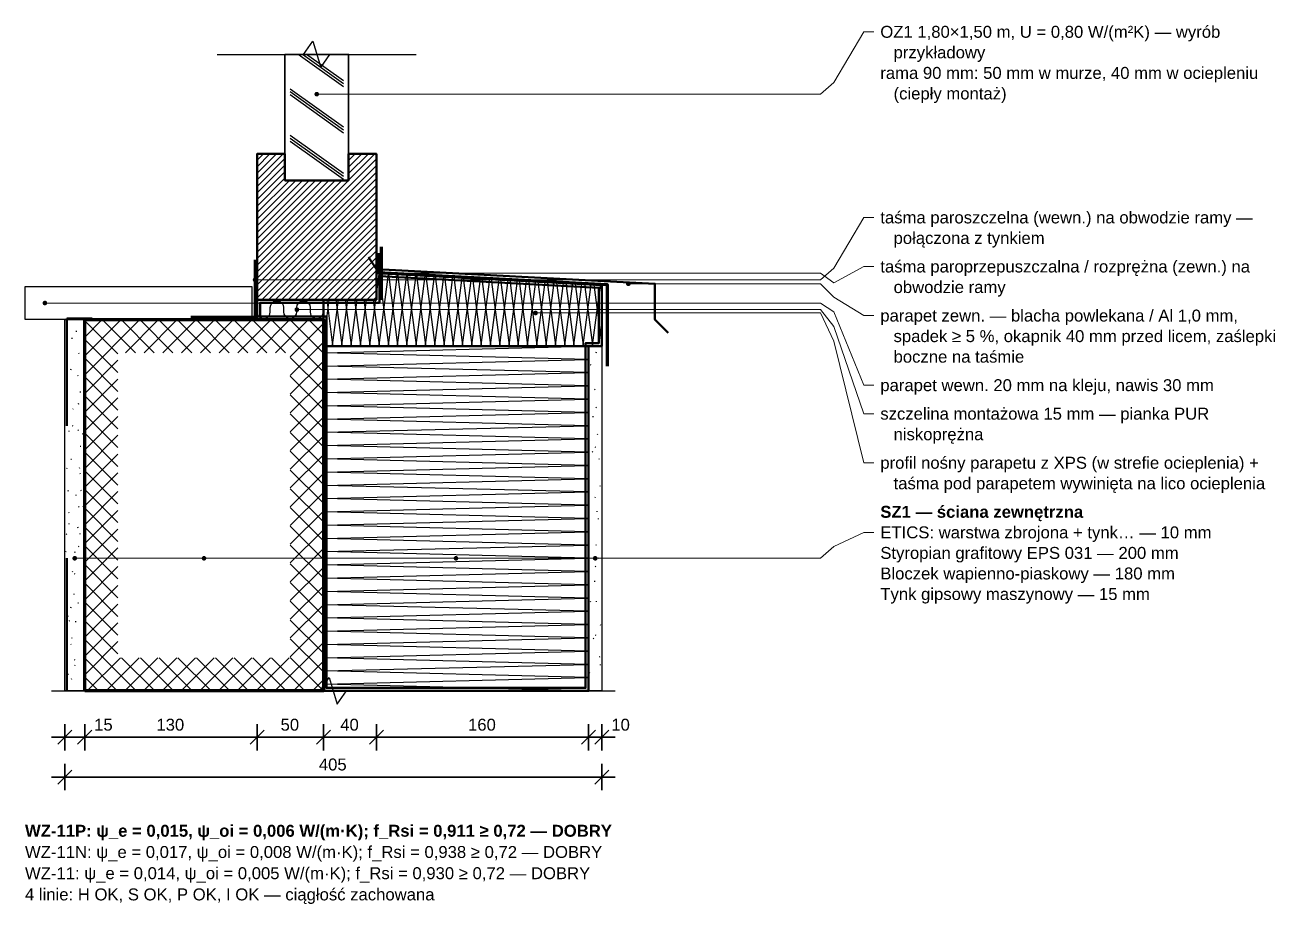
# Model space of a CAD drawing. Header units: metres. Extents: x 0 to 23.3, y -0.9 to 1.
# Drawn here: x -0.03 to 0.913, y -0.441 to 0.222 of the extents above; entities that cross this region are included whole.
import ezdxf

# ---------------------------------------------------------------- set-up
doc = ezdxf.new("R2010")
doc.units = ezdxf.units.M
doc.linetypes.add('KRESKOWA', pattern=[5.25, 4.2, -1.05])
doc.linetypes.add('KROPKOWA', pattern=[1.05, 0, -1.05])
for name, color, linetype, lineweight, true_color in [('A-DET-HYDRO', 5, 'Continuous', 50, 0x1565c0), ('A-DET-IZOL', 30, 'Continuous', 35, 0xef6c00), ('A-DET-SZCZEL', 1, 'KRESKOWA', 35, 0xd32f2f)]:
    doc.layers.add(name, color=color, linetype=linetype, lineweight=lineweight, true_color=true_color)
for name, color, linetype, lineweight in [('A-DET-OBROBKI', 7, 'Continuous', 35), ('A-DET-OPIS', 2, 'Continuous', 25), ('A-DET-PRZERWA', 8, 'Continuous', 25), ('A-DET-TASMA', 6, 'Continuous', 50), ('A-KRESKOWANIE', 8, 'Continuous', 18), ('A-OPISY', 2, 'Continuous', 25), ('A-SCIANY-IZOL', 4, 'Continuous', 35), ('A-SCIANY-KONSTR', 7, 'Continuous', 50), ('A-SCIANY-WYK', 8, 'Continuous', 18), ('A-WARSTWY', 8, 'Continuous', 25), ('A-WYMIARY', 1, 'Continuous', 25)]:
    doc.layers.add(name, color=color, linetype=linetype, lineweight=lineweight)
doc.styles.add('PL_ARIAL', font='arial.ttf')
doc.styles.add('PL_ARIAL_B', font='arialbd.ttf')

msp = doc.modelspace()

# ---------------------------------------------------------------- hatches: boundary and pattern name
at = {"layer": 'A-OPISY', "true_color": 0x000000}
for points in [[(0.19175, 0.17), (0.19169, 0.17045), (0.19152, 0.17087), (0.19124, 0.17124), (0.19087, 0.17152), (0.19045, 0.17169), (0.19, 0.17175), (0.18955, 0.17169), (0.18913, 0.17152), (0.18876, 0.17124), (0.18848, 0.17087), (0.18831, 0.17045), (0.18825, 0.17), (0.18831, 0.16955), (0.18848, 0.16913), (0.18876, 0.16876), (0.18913, 0.16848), (0.18955, 0.16831), (0.19, 0.16825), (0.19045, 0.16831), (0.19087, 0.16848), (0.19124, 0.16876), (0.19152, 0.16913), (0.19169, 0.16955)], [(0.14525, 0.03), (0.14519, 0.03045), (0.14502, 0.03087), (0.14474, 0.03124), (0.14438, 0.03152), (0.14395, 0.03169), (0.1435, 0.03175), (0.14305, 0.03169), (0.14263, 0.03152), (0.14226, 0.03124), (0.14198, 0.03087), (0.14181, 0.03045), (0.14175, 0.03), (0.14181, 0.02955), (0.14198, 0.02912), (0.14226, 0.02876), (0.14263, 0.02848), (0.14305, 0.02831), (0.1435, 0.02825), (0.14395, 0.02831), (0.14438, 0.02848), (0.14474, 0.02876), (0.14502, 0.02912), (0.14519, 0.02955)], [(0.24025, 0.035), (0.24019, 0.03545), (0.24002, 0.03588), (0.23974, 0.03624), (0.23938, 0.03652), (0.23895, 0.03669), (0.2385, 0.03675), (0.23805, 0.03669), (0.23763, 0.03652), (0.23726, 0.03624), (0.23698, 0.03588), (0.23681, 0.03545), (0.23675, 0.035), (0.23681, 0.03455), (0.23698, 0.03413), (0.23726, 0.03376), (0.23763, 0.03348), (0.23805, 0.03331), (0.2385, 0.03325), (0.23895, 0.03331), (0.23938, 0.03348), (0.23974, 0.03376), (0.24002, 0.03413), (0.24019, 0.03455)], [(0.42675, 0.027), (0.42669, 0.02745), (0.42652, 0.02788), (0.42624, 0.02824), (0.42588, 0.02852), (0.42545, 0.02869), (0.425, 0.02875), (0.42455, 0.02869), (0.42413, 0.02852), (0.42376, 0.02824), (0.42348, 0.02788), (0.42331, 0.02745), (0.42325, 0.027), (0.42331, 0.02655), (0.42348, 0.02612), (0.42376, 0.02576), (0.42413, 0.02548), (0.42455, 0.02531), (0.425, 0.02525), (0.42545, 0.02531), (0.42588, 0.02548), (0.42624, 0.02576), (0.42652, 0.02612), (0.42669, 0.02655)], [(-0.01325, 0.0125), (-0.01331, 0.01295), (-0.01348, 0.01337), (-0.01376, 0.01374), (-0.01413, 0.01402), (-0.01455, 0.01419), (-0.015, 0.01425), (-0.01545, 0.01419), (-0.01588, 0.01402), (-0.01624, 0.01374), (-0.01652, 0.01337), (-0.01669, 0.01295), (-0.01675, 0.0125), (-0.01669, 0.01205), (-0.01652, 0.01162), (-0.01624, 0.01126), (-0.01588, 0.01098), (-0.01545, 0.01081), (-0.015, 0.01075), (-0.01455, 0.01081), (-0.01413, 0.01098), (-0.01376, 0.01126), (-0.01348, 0.01162), (-0.01331, 0.01205)], [(0.17675, 0.0075), (0.17669, 0.00795), (0.17652, 0.00837), (0.17624, 0.00874), (0.17588, 0.00902), (0.17545, 0.00919), (0.175, 0.00925), (0.17455, 0.00919), (0.17413, 0.00902), (0.17376, 0.00874), (0.17348, 0.00837), (0.17331, 0.00795), (0.17325, 0.0075), (0.17331, 0.00705), (0.17348, 0.00662), (0.17376, 0.00626), (0.17413, 0.00598), (0.17455, 0.00581), (0.175, 0.00575), (0.17545, 0.00581), (0.17588, 0.00598), (0.17624, 0.00626), (0.17652, 0.00662), (0.17669, 0.00705)], [(0.35675, 0.005), (0.35669, 0.00545), (0.35652, 0.00588), (0.35624, 0.00624), (0.35588, 0.00652), (0.35545, 0.00669), (0.355, 0.00675), (0.35455, 0.00669), (0.35413, 0.00652), (0.35376, 0.00624), (0.35348, 0.00588), (0.35331, 0.00545), (0.35325, 0.005), (0.35331, 0.00455), (0.35348, 0.00412), (0.35376, 0.00376), (0.35413, 0.00348), (0.35455, 0.00331), (0.355, 0.00325), (0.35545, 0.00331), (0.35588, 0.00348), (0.35624, 0.00376), (0.35652, 0.00412), (0.35669, 0.00455)], [(0.00925, -0.18), (0.00919, -0.17955), (0.00902, -0.17913), (0.00874, -0.17876), (0.00837, -0.17848), (0.00795, -0.17831), (0.0075, -0.17825), (0.00705, -0.17831), (0.00662, -0.17848), (0.00626, -0.17876), (0.00598, -0.17913), (0.00581, -0.17955), (0.00575, -0.18), (0.00581, -0.18045), (0.00598, -0.18087), (0.00626, -0.18124), (0.00662, -0.18152), (0.00705, -0.18169), (0.0075, -0.18175), (0.00795, -0.18169), (0.00837, -0.18152), (0.00874, -0.18124), (0.00902, -0.18087), (0.00919, -0.18045)], [(0.10675, -0.18), (0.10669, -0.17955), (0.10652, -0.17913), (0.10624, -0.17876), (0.10588, -0.17848), (0.10545, -0.17831), (0.105, -0.17825), (0.10455, -0.17831), (0.10413, -0.17848), (0.10376, -0.17876), (0.10348, -0.17913), (0.10331, -0.17955), (0.10325, -0.18), (0.10331, -0.18045), (0.10348, -0.18087), (0.10376, -0.18124), (0.10413, -0.18152), (0.10455, -0.18169), (0.105, -0.18175), (0.10545, -0.18169), (0.10588, -0.18152), (0.10624, -0.18124), (0.10652, -0.18087), (0.10669, -0.18045)], [(0.29675, -0.18), (0.29669, -0.17955), (0.29652, -0.17913), (0.29624, -0.17876), (0.29588, -0.17848), (0.29545, -0.17831), (0.295, -0.17825), (0.29455, -0.17831), (0.29413, -0.17848), (0.29376, -0.17876), (0.29348, -0.17913), (0.29331, -0.17955), (0.29325, -0.18), (0.29331, -0.18045), (0.29348, -0.18087), (0.29376, -0.18124), (0.29413, -0.18152), (0.29455, -0.18169), (0.295, -0.18175), (0.29545, -0.18169), (0.29588, -0.18152), (0.29624, -0.18124), (0.29652, -0.18087), (0.29669, -0.18045)], [(0.40175, -0.18), (0.40169, -0.17955), (0.40152, -0.17913), (0.40124, -0.17876), (0.40088, -0.17848), (0.40045, -0.17831), (0.4, -0.17825), (0.39955, -0.17831), (0.39913, -0.17848), (0.39876, -0.17876), (0.39848, -0.17913), (0.39831, -0.17955), (0.39825, -0.18), (0.39831, -0.18045), (0.39848, -0.18087), (0.39876, -0.18124), (0.39913, -0.18152), (0.39955, -0.18169), (0.4, -0.18175), (0.40045, -0.18169), (0.40088, -0.18152), (0.40124, -0.18124), (0.40152, -0.18087), (0.40169, -0.18045)]]:
    msp.add_hatch(color=7, dxfattribs=at).paths.add_polyline_path(points)

# ---------------------------------------------------------------- linework, layer by layer
at = {"layer": 'A-DET-HYDRO', "linetype": 'Continuous', "lineweight": 70, "ltscale": 0.005, "true_color": 0x1565c0, "flags": 128}
msp.add_lwpolyline([(0.2365, 0.05), (0.2365, 0.0355), (0.409, 0.0265), (0.409, -0.035)], dxfattribs=at)
at = {"layer": 'A-DET-IZOL', "lineweight": 50, "ltscale": 0.005, "true_color": 0xef6c00}
msp.add_lwpolyline([(0.19725, 0.00225), (0.14725, 0.00225), (0.14725, 0.01275), (0.23725, 0.01275), (0.23725, 0.03263), (0.40275, 0.02387), (0.40275, -0.01775), (0.39275, -0.01775), (0.39275, -0.27775), (0.19725, -0.27775)], close=True, dxfattribs=at)
at = {"layer": 'A-DET-OBROBKI', "lineweight": 50, "ltscale": 0.005, "true_color": 0x000000}
msp.add_lwpolyline([(0.229, 0.047), (0.235, 0.038), (0.445, 0.027), (0.445, 0), (0.455, -0.01)], dxfattribs=at)
at = {"layer": 'A-DET-PRZERWA', "lineweight": 25, "ltscale": 0.005, "true_color": 0x000000}
for points in [[(0.115, 0.2), (0.18, 0.2), (0.187, 0.21), (0.193, 0.19), (0.2, 0.2), (0.265, 0.2)], [(-0.01, -0.28), (0.1925, -0.28), (0.1995, -0.27), (0.2055, -0.29), (0.2125, -0.28), (0.415, -0.28)]]:
    msp.add_lwpolyline(points, dxfattribs=at)
at = {"layer": 'A-DET-SZCZEL', "linetype": 'KRESKOWA', "lineweight": 50, "ltscale": 0.005, "true_color": 0xd32f2f, "flags": 128}
msp.add_lwpolyline([(0.0015, -0.28), (0.0015, 0.0008), (0.095, 0.0008)], dxfattribs=at)
at = {"layer": 'A-DET-TASMA', "linetype": 'KROPKOWA', "lineweight": 100, "ltscale": 0.005, "true_color": 0x1565c0, "flags": 128}
msp.add_lwpolyline([(0.2385, 0.055), (0.2385, 0.015)], dxfattribs=at)
at = {"layer": 'A-DET-TASMA', "linetype": 'Continuous', "lineweight": 100, "ltscale": 0.005, "true_color": 0x7b1fa2, "flags": 128}
msp.add_lwpolyline([(0.1435, 0.045), (0.1435, 0.0015), (0.095, 0.0015)], dxfattribs=at)
at = {"layer": 'A-KRESKOWANIE', "lineweight": 25, "ltscale": 0.005}
for points in [[(0.21016, 0.1756), (0.176, 0.2)], [(0.21016, 0.17785), (0.17915, 0.2)], [(0.21016, 0.1801), (0.1823, 0.2)], [(0.21016, 0.1451), (0.16984, 0.1739)], [(0.21016, 0.14285), (0.16984, 0.17165)], [(0.21016, 0.1406), (0.16984, 0.1694)], [(0.21016, 0.1101), (0.16984, 0.1389)], [(0.21016, 0.10785), (0.16984, 0.13665)], [(0.21016, 0.1056), (0.16984, 0.1344)], [(0.145, 0.1054), (0.1646, 0.125)], [(0.145, 0.11035), (0.15965, 0.125)], [(0.145, 0.1153), (0.1547, 0.125)], [(0.145, 0.12025), (0.14975, 0.125)], [(0.214, 0.10511), (0.23389, 0.125)], [(0.214, 0.11006), (0.22894, 0.125)], [(0.214, 0.11501), (0.22399, 0.125)], [(0.214, 0.11995), (0.21905, 0.125)], [(0.214, 0.1249), (0.2141, 0.125)], [(0.145, 0.10045), (0.166, 0.12145)], [(0.145, 0.03116), (0.235, 0.12116)], [(0.145, 0.0955), (0.166, 0.1165)], [(0.145, 0.02621), (0.235, 0.11621)], [(0.145, 0.09055), (0.166, 0.11155)], [(0.145, 0.02126), (0.235, 0.11126)], [(0.145, 0.0856), (0.166, 0.1066)], [(0.145, 0.01631), (0.235, 0.10631)], [(0.145, 0.03611), (0.21389, 0.105)], [(0.145, 0.04106), (0.20894, 0.105)], [(0.145, 0.04601), (0.20399, 0.105)], [(0.145, 0.05095), (0.19905, 0.105)], [(0.145, 0.0559), (0.1941, 0.105)], [(0.145, 0.06085), (0.18915, 0.105)], [(0.145, 0.0658), (0.1842, 0.105)], [(0.145, 0.07075), (0.17925, 0.105)], [(0.145, 0.0757), (0.1743, 0.105)], [(0.145, 0.08065), (0.16935, 0.105)], [(0.14864, 0.015), (0.235, 0.10136)], [(0.15359, 0.015), (0.235, 0.09641)], [(0.15854, 0.015), (0.235, 0.09146)], [(0.16349, 0.015), (0.235, 0.08651)], [(0.16844, 0.015), (0.235, 0.08156)], [(0.17339, 0.015), (0.235, 0.07661)], [(0.17834, 0.015), (0.235, 0.07166)], [(0.18329, 0.015), (0.235, 0.06671)], [(0.18824, 0.015), (0.235, 0.06176)], [(0.19319, 0.015), (0.235, 0.05681)], [(0.19814, 0.015), (0.235, 0.05186)], [(0.20309, 0.015), (0.235, 0.04691)], [(0.20804, 0.015), (0.235, 0.04196)], [(0.21299, 0.015), (0.235, 0.03701)], [(0.21794, 0.015), (0.235, 0.03206)], [(0.23252, 0.015), (0.237, -0.01925), (0.244, 0.03425), (0.251, -0.01925), (0.25794, 0.03379)], [(0.235, 0.01896), (0.237, 0.03425), (0.244, -0.01925), (0.25099, 0.03415)], [(0.25101, 0.03415), (0.258, -0.01925), (0.26489, 0.03342)], [(0.25806, 0.03378), (0.265, -0.01925), (0.27184, 0.03305)], [(0.26511, 0.03341), (0.272, -0.01925), (0.27879, 0.03268)], [(0.27216, 0.03303), (0.279, -0.01925), (0.28575, 0.03231)], [(0.27921, 0.03266), (0.286, -0.01925), (0.2927, 0.03195)], [(0.28626, 0.03229), (0.293, -0.01925), (0.29965, 0.03158)], [(0.29331, 0.03191), (0.3, -0.01925), (0.3066, 0.03121)], [(0.30035, 0.03154), (0.307, -0.01925), (0.31355, 0.03084)], [(0.3074, 0.03117), (0.314, -0.01925), (0.32051, 0.03047)], [(0.31445, 0.03079), (0.321, -0.01925), (0.32746, 0.03011)], [(0.3215, 0.03042), (0.328, -0.01925), (0.33441, 0.02974)], [(0.32855, 0.03005), (0.335, -0.01925), (0.34136, 0.02937)], [(0.3356, 0.02967), (0.342, -0.01925), (0.34831, 0.029)], [(0.34265, 0.0293), (0.349, -0.01925), (0.35527, 0.02863)], [(0.3497, 0.02893), (0.356, -0.01925), (0.36222, 0.02826)], [(0.35675, 0.02855), (0.363, -0.01925), (0.36917, 0.0279)], [(0.22289, 0.015), (0.235, 0.02711)], [(0.22784, 0.015), (0.235, 0.02216)], [(0.36379, 0.02818), (0.37, -0.01925), (0.37612, 0.02753)], [(0.37084, 0.02781), (0.377, -0.01925), (0.38307, 0.02716)], [(0.37789, 0.02744), (0.384, -0.01925), (0.39002, 0.02679)], [(0.38494, 0.02706), (0.391, -0.01925), (0.39698, 0.02642)], [(0.39199, 0.02669), (0.398, -0.01925), (0.40393, 0.02606)], [(0.39904, 0.02632), (0.405, -0.01925)], [(0.145, 0.00575), (0.1453, 0.00404), (0.14617, 0.00254), (0.1475, 0.00142), (0.14913, 0.00083), (0.15087, 0.00083), (0.1525, 0.00142), (0.15383, 0.00254), (0.1547, 0.00404), (0.155, 0.00575), (0.155, 0.00575), (0.155, 0.00925), (0.1553, 0.01096), (0.15617, 0.01246), (0.1575, 0.01358), (0.15913, 0.01417), (0.16087, 0.01417), (0.1625, 0.01358), (0.16383, 0.01246), (0.1647, 0.01096), (0.165, 0.00925), (0.165, 0.00575)], [(0.165, 0.00575), (0.1653, 0.00404), (0.16617, 0.00254), (0.1675, 0.00142), (0.16913, 0.00083), (0.17087, 0.00083), (0.1725, 0.00142), (0.17383, 0.00254), (0.1747, 0.00404), (0.175, 0.00575), (0.175, 0.00575), (0.175, 0.00925), (0.1753, 0.01096), (0.17617, 0.01246), (0.1775, 0.01358), (0.17913, 0.01417), (0.18087, 0.01417), (0.1825, 0.01358), (0.18383, 0.01246), (0.1847, 0.01096), (0.185, 0.00925), (0.185, 0.00575)], [(0.195, -0.01925), (0.195, -0.01925), (0.19948, 0.015)], [(0.19752, 0.015), (0.202, -0.01925), (0.20648, 0.015)], [(0.20452, 0.015), (0.209, -0.01925), (0.21348, 0.015)], [(0.21152, 0.015), (0.216, -0.01925), (0.22048, 0.015)], [(0.21852, 0.015), (0.223, -0.01925), (0.22748, 0.015)], [(0.22552, 0.015), (0.23, -0.01925), (0.23448, 0.015)], [(0.23279, 0.015), (0.235, 0.01721)], [(0.015, -0.04157), (0.05657, 0)], [(0.015, -0.02743), (0.04243, 0)], [(0.015, -0.01328), (0.02828, 0)], [(0.05328, -0.025), (0.02828, 0)], [(0.06743, -0.025), (0.04243, 0)], [(0.04571, -0.025), (0.07071, 0)], [(0.08157, -0.025), (0.05657, 0)], [(0.05985, -0.025), (0.08485, 0)], [(0.09571, -0.025), (0.07071, 0)], [(0.07399, -0.025), (0.09899, 0)], [(0.10985, -0.025), (0.08485, 0)], [(0.08814, -0.025), (0.11314, 0)], [(0.12399, -0.025), (0.09899, 0)], [(0.10228, -0.025), (0.12728, 0)], [(0.13814, -0.025), (0.11314, 0)], [(0.11642, -0.025), (0.14142, 0)], [(0.15228, -0.025), (0.12728, 0)], [(0.13056, -0.025), (0.15556, 0)], [(0.16642, -0.025), (0.14142, 0)], [(0.14471, -0.025), (0.16971, 0)], [(0.145, 0.00925), (0.145, 0.00575)], [(0.145, 0.00575), (0.145, 0.00575)], [(0.195, -0.03944), (0.15556, 0)], [(0.15885, -0.025), (0.18385, 0)], [(0.165, 0.00575), (0.165, 0.00575)], [(0.195, -0.02529), (0.16971, 0)], [(0.195, -0.01115), (0.18385, 0)], [(0.185, 0.00575), (0.185, 0.00575)], [(0.185, 0.00575), (0.1853, 0.00404), (0.18617, 0.00254), (0.1875, 0.00142), (0.18913, 0.00083), (0.19087, 0.00083), (0.1925, 0.00142), (0.19383, 0.00254), (0.1947, 0.00404), (0.195, 0.00575)], [(0.195, 0.00575), (0.195, 0.00925)], [(0.195, 0.00575), (0.195, 0.00575)], [(0.00874, -0.00911), (0.00888, -0.00853)], [(0.04, -0.02586), (0.015, -0.00086)], [(0.17, -0.02799), (0.195, -0.00299)], [(0.00549, -0.0144), (0.00567, -0.01383)], [(0.04, -0.04), (0.015, -0.015)], [(0.17, -0.04213), (0.195, -0.01713)], [(0.00103, -0.02583), (0.00145, -0.0254)], [(0.01076, -0.02589), (0.01067, -0.0253)], [(0.39425, -0.28), (0.19575, -0.275), (0.39425, -0.27), (0.19575, -0.265), (0.39425, -0.26), (0.19575, -0.255), (0.39425, -0.25), (0.19575, -0.245), (0.39425, -0.24), (0.19575, -0.235), (0.39425, -0.23), (0.19575, -0.225), (0.39425, -0.22), (0.19575, -0.215), (0.39425, -0.21), (0.19575, -0.205), (0.39425, -0.2), (0.19575, -0.195), (0.39425, -0.19), (0.19575, -0.185), (0.39425, -0.18), (0.19575, -0.175), (0.39425, -0.17), (0.19575, -0.165), (0.39425, -0.16), (0.19575, -0.155), (0.39425, -0.15), (0.19575, -0.145), (0.39425, -0.14), (0.19575, -0.135), (0.39425, -0.13), (0.19575, -0.125), (0.39425, -0.12), (0.19575, -0.115), (0.39425, -0.11), (0.19575, -0.105), (0.39425, -0.1), (0.19575, -0.095), (0.39425, -0.09), (0.19575, -0.085), (0.39425, -0.08), (0.19575, -0.075), (0.39425, -0.07), (0.19575, -0.065), (0.39425, -0.06), (0.19575, -0.055), (0.39425, -0.05), (0.19575, -0.045), (0.39425, -0.04), (0.19575, -0.035), (0.39425, -0.03), (0.19575, -0.025), (0.39425, -0.02), (0.39425, -0.02)], [(0.40114, -0.02506), (0.40057, -0.02487)], [(0.00501, -0.03777), (0.00441, -0.03769)], [(0.04, -0.05414), (0.015, -0.02914)], [(0.015, -0.05571), (0.04, -0.03071)], [(0.195, -0.05358), (0.17, -0.02858)], [(0.17, -0.05627), (0.195, -0.03127)], [(0.39697, -0.03436), (0.39641, -0.03413)], [(0.01013, -0.04258), (0.00988, -0.04204)], [(0.04, -0.06828), (0.015, -0.04328)], [(0.015, -0.06985), (0.04, -0.04485)], [(0.195, -0.06772), (0.17, -0.04272)], [(0.17, -0.07042), (0.195, -0.04542)], [(0.01191, -0.05489), (0.01192, -0.05429)], [(0.4, -0.05294), (0.39955, -0.05255)], [(0.01014, -0.06349), (0.01073, -0.06338)], [(0.04, -0.08243), (0.015, -0.05743)], [(0.015, -0.08399), (0.04, -0.05899)], [(0.195, -0.08186), (0.17, -0.05686)], [(0.17, -0.08456), (0.195, -0.05956)], [(0.00209, -0.07145), (0.00156, -0.07118)], [(0.00183, -0.0758), (0.00214, -0.07528)], [(0.00595, -0.06767), (0.00635, -0.06722)], [(0.04, -0.09657), (0.015, -0.07157)], [(0.015, -0.09814), (0.04, -0.07314)], [(0.195, -0.09601), (0.17, -0.07101)], [(0.17, -0.0987), (0.195, -0.0737)], [(0.3986, -0.07343), (0.398, -0.07336)], [(0.40049, -0.06643), (0.40094, -0.06603)], [(0.0031, -0.08425), (0.00365, -0.08401)], [(0.00641, -0.08027), (0.00582, -0.0802)], [(0.0103, -0.08357), (0.00985, -0.08318)], [(0.01388, -0.08634), (0.01329, -0.08622)], [(0.04, -0.11071), (0.015, -0.08571)], [(0.015, -0.11228), (0.04, -0.08728)], [(0.195, -0.11015), (0.17, -0.08515)], [(0.17, -0.11284), (0.195, -0.08784)], [(0.40207, -0.08683), (0.40174, -0.08633)], [(0.01162, -0.09555), (0.01222, -0.09546)], [(0.04, -0.12485), (0.015, -0.09985)], [(0.015, -0.12642), (0.04, -0.10142)], [(0.195, -0.12429), (0.17, -0.09929)], [(0.17, -0.12698), (0.195, -0.10198)], [(0.39817, -0.09995), (0.39778, -0.09949)], [(0.40049, -0.09647), (0.40004, -0.09608)], [(0.00156, -0.11228), (0.00187, -0.11177)], [(0.00515, -0.1056), (0.00456, -0.10549)], [(0.01141, -0.11228), (0.01104, -0.1118)], [(0.40295, -0.10523), (0.40334, -0.10477)], [(0.01176, -0.11655), (0.01148, -0.11602)], [(0.04, -0.13899), (0.015, -0.11399)], [(0.015, -0.14056), (0.04, -0.11556)], [(0.195, -0.13843), (0.17, -0.11343)], [(0.17, -0.14113), (0.195, -0.11613)], [(0.00276, -0.12955), (0.00259, -0.12898)], [(0.01209, -0.12891), (0.01258, -0.12858)], [(0.04, -0.15314), (0.015, -0.12814)], [(0.015, -0.15471), (0.04, -0.12971)], [(0.195, -0.15257), (0.17, -0.12757)], [(0.17, -0.15527), (0.195, -0.13027)], [(0.40392, -0.12584), (0.40366, -0.1253)], [(0.0088, -0.13278), (0.00826, -0.13251)], [(0.01084, -0.14137), (0.01036, -0.14101)], [(0.01377, -0.14131), (0.0141, -0.14081)], [(0.40009, -0.1342), (0.40032, -0.13364)], [(0.00319, -0.1459), (0.00294, -0.14536)], [(0.04, -0.16728), (0.015, -0.14228)], [(0.015, -0.16885), (0.04, -0.14385)], [(0.195, -0.16672), (0.17, -0.14172)], [(0.17, -0.16941), (0.195, -0.14441)], [(0.40137, -0.14499), (0.4014, -0.14439)], [(0.40257, -0.15053), (0.40241, -0.14995)], [(0.00338, -0.15428), (0.00325, -0.15369)], [(0.0097, -0.15677), (0.01025, -0.15651)], [(0.04, -0.18142), (0.015, -0.15642)], [(0.015, -0.18299), (0.04, -0.15799)], [(0.195, -0.18086), (0.17, -0.15586)], [(0.17, -0.18355), (0.195, -0.15855)], [(0.00148, -0.16198), (0.00102, -0.16159)], [(0.01164, -0.16193), (0.01152, -0.16134)], [(0.00076, -0.1752), (0.00113, -0.17473)], [(0.00777, -0.17583), (0.00757, -0.17526)], [(0.01037, -0.17102), (0.01095, -0.17086)], [(0.04, -0.19556), (0.015, -0.17056)], [(0.015, -0.19713), (0.04, -0.17213)], [(0.195, -0.195), (0.17, -0.17)], [(0.17, -0.1977), (0.195, -0.1727)], [(0.40097, -0.17047), (0.40074, -0.16992)], [(0.04, -0.20971), (0.015, -0.18471)], [(0.015, -0.21127), (0.04, -0.18627)], [(0.195, -0.20914), (0.17, -0.18414)], [(0.17, -0.21184), (0.195, -0.18684)], [(0.40045, -0.18639), (0.4, -0.186)], [(0.40303, -0.18019), (0.4026, -0.17977)], [(0.00615, -0.19052), (0.0059, -0.18997)], [(0.00782, -0.19206), (0.00732, -0.19173)], [(0.39989, -0.1976), (0.39929, -0.19756)], [(0.00169, -0.19928), (0.0019, -0.19872)], [(0.00738, -0.20731), (0.00681, -0.20714)], [(0.04, -0.22385), (0.015, -0.19885)], [(0.015, -0.22542), (0.04, -0.20042)], [(0.195, -0.22328), (0.17, -0.19828)], [(0.17, -0.22598), (0.195, -0.20098)], [(0.01046, -0.21389), (0.00986, -0.21388)], [(0.04, -0.23799), (0.015, -0.21299)], [(0.015, -0.23956), (0.04, -0.21456)], [(0.195, -0.23743), (0.17, -0.21243)], [(0.17, -0.24012), (0.195, -0.21512)], [(0.39677, -0.21314), (0.39652, -0.2126)], [(0.40108, -0.21288), (0.40099, -0.21229)], [(0.00291, -0.22381), (0.00233, -0.22366)], [(0.00495, -0.21725), (0.00438, -0.21705)], [(0.00323, -0.22713), (0.0038, -0.22695)], [(0.00841, -0.22808), (0.0084, -0.22748)], [(0.04, -0.25213), (0.015, -0.22713)], [(0.015, -0.2537), (0.04, -0.2287)], [(0.195, -0.25157), (0.17, -0.22657)], [(0.17, -0.25426), (0.195, -0.22926)], [(0.4039, -0.23041), (0.40416, -0.22987)], [(0.00487, -0.24512), (0.0045, -0.24465)], [(0.00569, -0.2405), (0.00544, -0.23995)], [(0.05373, -0.28), (0.015, -0.24127)], [(0.015, -0.26784), (0.04, -0.24284)], [(0.15841, -0.28), (0.195, -0.24341)], [(0.195, -0.26571), (0.17, -0.24071)], [(0.39855, -0.24086), (0.39884, -0.24034)], [(0.40084, -0.23831), (0.40034, -0.23798)], [(0.00145, -0.24953), (0.00199, -0.24927)], [(0.40333, -0.25441), (0.40377, -0.254)], [(0.00783, -0.25689), (0.00735, -0.25653)], [(0.00747, -0.26074), (0.00787, -0.2603)], [(0.03958, -0.28), (0.015, -0.25542)], [(0.01698, -0.28), (0.04198, -0.255)], [(0.03113, -0.28), (0.05613, -0.255)], [(0.06787, -0.28), (0.04287, -0.255)], [(0.04527, -0.28), (0.07027, -0.255)], [(0.08201, -0.28), (0.05701, -0.255)], [(0.05941, -0.28), (0.08441, -0.255)], [(0.09615, -0.28), (0.07115, -0.255)], [(0.07355, -0.28), (0.09855, -0.255)], [(0.11029, -0.28), (0.08529, -0.255)], [(0.0877, -0.28), (0.1127, -0.255)], [(0.12444, -0.28), (0.09944, -0.255)], [(0.10184, -0.28), (0.12684, -0.255)], [(0.13858, -0.28), (0.11358, -0.255)], [(0.11598, -0.28), (0.14098, -0.255)], [(0.15272, -0.28), (0.12772, -0.255)], [(0.13012, -0.28), (0.15512, -0.255)], [(0.16686, -0.28), (0.14186, -0.255)], [(0.14426, -0.28), (0.16926, -0.255)], [(0.18101, -0.28), (0.15601, -0.255)], [(0.195, -0.27985), (0.17, -0.25485)], [(0.17255, -0.28), (0.195, -0.25755)], [(0.40393, -0.26064), (0.40389, -0.26004)], [(0.00262, -0.26781), (0.00263, -0.26721)], [(0.00537, -0.27146), (0.00495, -0.27103)], [(0.02544, -0.28), (0.015, -0.26956)], [(0.18669, -0.28), (0.195, -0.27169)], [(0.39594, -0.26666), (0.3955, -0.26625)], [(0.00143, -0.27647), (0.00174, -0.27596)]]:
    msp.add_lwpolyline(points, dxfattribs=at)
at = {"layer": 'A-OPISY', "lineweight": 18, "ltscale": 0.005}
for points in [[(0.19, 0.17), (0.57, 0.17), (0.58, 0.17883), (0.6025, 0.21704), (0.61, 0.21704)], [(0.1435, 0.03), (0.57, 0.03), (0.58, 0.03883), (0.6025, 0.07704), (0.61, 0.07704)], [(0.2385, 0.035), (0.57, 0.035), (0.58, 0.02783), (0.6025, 0.04004), (0.61, 0.04004)], [(0.425, 0.027), (0.57, 0.027), (0.58, 0.01683), (0.6025, 0.00304), (0.61, 0.00304)], [(-0.015, 0.0125), (0.57, 0.0125), (0.58, 0.00583), (0.6025, -0.04946), (0.61, -0.04946)], [(0.175, 0.0075), (0.57, 0.0075), (0.58, -0.00517), (0.6025, -0.07096), (0.61, -0.07096)], [(0.355, 0.005), (0.57, 0.005), (0.58, -0.01617), (0.6025, -0.10796), (0.61, -0.10796)], [(0.4, -0.18), (0.57, -0.18), (0.58, -0.17117), (0.6025, -0.16046), (0.61, -0.16046)], [(0.4, -0.18), (0.295, -0.18), (0.105, -0.18), (0.0075, -0.18)]]:
    msp.add_lwpolyline(points, dxfattribs=at)
at = {"layer": 'A-SCIANY-IZOL', "lineweight": 50, "ltscale": 0.005}
for points in [[(0.195, -0.02), (0.195, -0.02), (0.195, 0.015), (0.195, 0.015), (0.195, 0.015), (0.235, 0.015), (0.235, 0.015), (0.235, 0.015), (0.235, 0.015), (0.235, 0.015), (0.235, 0.015), (0.235, 0.015), (0.235, 0.015), (0.235, 0.015), (0.235, 0.015), (0.235, 0.015), (0.235, 0.015), (0.235, 0.015), (0.235, 0.015), (0.235, 0.015), (0.235, 0.015), (0.235, 0.015), (0.235, 0.035), (0.235, 0.035), (0.235, 0.035), (0.405, 0.026), (0.405, 0.026), (0.405, 0.026), (0.405, -0.02), (0.405, -0.02), (0.405, -0.02), (0.195, -0.02)], [(0.145, 0), (0.145, 0), (0.145, 0.015), (0.145, 0.015), (0.145, 0.015), (0.195, 0.015), (0.195, 0.015), (0.195, 0.015), (0.195, 0), (0.195, 0), (0.195, 0), (0.145, 0)], [(0.195, -0.02), (0.195, -0.02), (0.195, -0.02), (0.395, -0.02), (0.395, -0.02), (0.395, -0.02), (0.395, -0.28), (0.395, -0.28), (0.395, -0.28), (0.195, -0.28), (0.195, -0.28), (0.195, -0.28)]]:
    msp.add_lwpolyline(points, close=True, dxfattribs=at)
at = {"layer": 'A-SCIANY-KONSTR', "lineweight": 50, "ltscale": 0.005}
msp.add_lwpolyline([(0.145, 0.015), (0.145, 0.015), (0.145, 0.125), (0.145, 0.125), (0.145, 0.125), (0.166, 0.125), (0.166, 0.125), (0.166, 0.125), (0.166, 0.105), (0.166, 0.105), (0.166, 0.105), (0.166, 0.105), (0.166, 0.105), (0.166, 0.105), (0.166, 0.105), (0.166, 0.105), (0.166, 0.105), (0.166, 0.105), (0.166, 0.105), (0.166, 0.105), (0.166, 0.105), (0.166, 0.105), (0.166, 0.105), (0.166, 0.105), (0.166, 0.105), (0.214, 0.105), (0.214, 0.105), (0.214, 0.105), (0.214, 0.105), (0.214, 0.105), (0.214, 0.105), (0.214, 0.105), (0.214, 0.105), (0.214, 0.105), (0.214, 0.105), (0.214, 0.105), (0.214, 0.105), (0.214, 0.105), (0.214, 0.105), (0.214, 0.105), (0.214, 0.105), (0.214, 0.105), (0.214, 0.125), (0.214, 0.125), (0.214, 0.125), (0.235, 0.125), (0.235, 0.125), (0.235, 0.125), (0.235, 0.015), (0.235, 0.015), (0.235, 0.015), (0.145, 0.015)], close=True, dxfattribs=at)
at = {"layer": 'A-SCIANY-KONSTR', "lineweight": 70, "ltscale": 0.005}
msp.add_lwpolyline([(0.015, -0.28), (0.015, -0.28), (0.015, 0), (0.015, 0), (0.015, 0), (0.195, 0), (0.195, 0), (0.195, 0), (0.195, -0.28), (0.195, -0.28), (0.195, -0.28), (0.015, -0.28)], close=True, dxfattribs=at)
at = {"layer": 'A-SCIANY-WYK', "lineweight": 25, "ltscale": 0.005}
for points in [[(-0.03, 0), (-0.03, 0), (-0.03, 0.025), (-0.03, 0.025), (-0.03, 0.025), (0.141, 0.025), (0.141, 0.025), (0.141, 0.025), (0.141, 0), (0.141, 0), (0.141, 0), (-0.03, 0)], [(0, -0.28), (0, -0.28), (0, 0), (0, 0), (0, 0), (0.015, 0), (0.015, 0), (0.015, 0), (0.015, -0.28), (0.015, -0.28), (0.015, -0.28), (0, -0.28)], [(0.395, -0.28), (0.395, -0.28), (0.395, -0.02), (0.395, -0.02), (0.395, -0.02), (0.405, -0.02), (0.405, -0.02), (0.405, -0.02), (0.405, -0.28), (0.405, -0.28), (0.405, -0.28), (0.395, -0.28)]]:
    msp.add_lwpolyline(points, close=True, dxfattribs=at)
at = {"layer": 'A-WARSTWY', "lineweight": 35, "ltscale": 0.005}
msp.add_lwpolyline([(0.166, 0.2), (0.166, 0.2), (0.166, 0.2), (0.214, 0.2), (0.214, 0.2), (0.214, 0.2), (0.214, 0.105), (0.214, 0.105), (0.214, 0.105), (0.166, 0.105), (0.166, 0.105), (0.166, 0.105)], close=True, dxfattribs=at)
at = {"layer": 'A-WYMIARY', "lineweight": 35, "ltscale": 0.005}
for points in [[(-0.0053, -0.3203), (0.0053, -0.3097)], [(0, -0.305), (0, -0.325)], [(0.0097, -0.3203), (0.0203, -0.3097)], [(0.015, -0.305), (0.015, -0.325)], [(0.1397, -0.3203), (0.1503, -0.3097)], [(0.145, -0.305), (0.145, -0.325)], [(0.1897, -0.3203), (0.2003, -0.3097)], [(0.195, -0.305), (0.195, -0.325)], [(0.2297, -0.3203), (0.2403, -0.3097)], [(0.235, -0.305), (0.235, -0.325)], [(0.3897, -0.3203), (0.4003, -0.3097)], [(0.395, -0.305), (0.395, -0.325)], [(0.3997, -0.3203), (0.4103, -0.3097)], [(0.405, -0.305), (0.405, -0.325)], [(-0.01, -0.315), (0.415, -0.315)], [(0, -0.335), (0, -0.355)], [(0.405, -0.335), (0.405, -0.355)], [(-0.01, -0.345), (0.415, -0.345)], [(-0.0053, -0.3503), (0.0053, -0.3397)], [(0.3997, -0.3503), (0.4103, -0.3397)]]:
    msp.add_lwpolyline(points, dxfattribs=at)

# ---------------------------------------------------------------- texts
at = {"layer": 'A-DET-OPIS'}
for s, style, p in [('WZ-11P: ψ_e = 0,015, ψ_oi = 0,006 W/(m·K); f_Rsi = 0,911 ≥ 0,72 — DOBRY', 'PL_ARIAL_B', (-0.03, -0.39)), ('WZ-11N: ψ_e = 0,017, ψ_oi = 0,008 W/(m·K); f_Rsi = 0,938 ≥ 0,72 — DOBRY', 'PL_ARIAL', (-0.03, -0.406)), ('WZ-11: ψ_e = 0,014, ψ_oi = 0,005 W/(m·K); f_Rsi = 0,930 ≥ 0,72 — DOBRY', 'PL_ARIAL', (-0.03, -0.422))]:
    msp.add_text(s, height=0.009, dxfattribs=dict(at, style=style)).set_placement(p)
at = {"layer": 'A-DET-OPIS', "true_color": 0x1a7f37, "style": 'PL_ARIAL'}
msp.add_text('4 linie: H OK, S OK, P OK, I OK — ciągłość zachowana', height=0.009, dxfattribs=at).set_placement((-0.03, -0.438))
at = {"layer": 'A-OPISY'}
for s, style, p in [('OZ1 1,80×1,50 m, U = 0,80 W/(m²K) — wyrób', 'PL_ARIAL', (0.615, 0.21254)), ('przykładowy', 'PL_ARIAL', (0.625, 0.19704)), ('rama 90 mm: 50 mm w murze, 40 mm w ociepleniu', 'PL_ARIAL', (0.615, 0.18154)), ('(ciepły montaż)', 'PL_ARIAL', (0.625, 0.16604)), ('taśma paroszczelna (wewn.) na obwodzie ramy —', 'PL_ARIAL', (0.615, 0.07254)), ('połączona z tynkiem', 'PL_ARIAL', (0.625, 0.05704)), ('taśma paroprzepuszczalna / rozprężna (zewn.) na', 'PL_ARIAL', (0.615, 0.03554)), ('obwodzie ramy', 'PL_ARIAL', (0.625, 0.02004)), ('parapet zewn. — blacha powlekana / Al 1,0 mm,', 'PL_ARIAL', (0.615, -0.00146)), ('spadek ≥ 5 %, okapnik 40 mm przed licem, zaślepki', 'PL_ARIAL', (0.625, -0.01696)), ('boczne na taśmie', 'PL_ARIAL', (0.625, -0.03246)), ('parapet wewn. 20 mm na kleju, nawis 30 mm', 'PL_ARIAL', (0.615, -0.05396)), ('szczelina montażowa 15 mm — pianka PUR', 'PL_ARIAL', (0.615, -0.07546)), ('niskoprężna', 'PL_ARIAL', (0.625, -0.09096)), ('profil nośny parapetu z XPS (w strefie ocieplenia) +', 'PL_ARIAL', (0.615, -0.11246)), ('taśma pod parapetem wywinięta na lico ocieplenia', 'PL_ARIAL', (0.625, -0.12796)), ('SZ1 — ściana zewnętrzna', 'PL_ARIAL_B', (0.615, -0.14946)), ('ETICS: warstwa zbrojona + tynk… — 10 mm', 'PL_ARIAL', (0.615, -0.16496)), ('Styropian grafitowy EPS 031 — 200 mm', 'PL_ARIAL', (0.615, -0.18046)), ('Bloczek wapienno-piaskowy — 180 mm', 'PL_ARIAL', (0.615, -0.19596)), ('Tynk gipsowy maszynowy — 15 mm', 'PL_ARIAL', (0.615, -0.21146))]:
    msp.add_text(s, height=0.009, dxfattribs=dict(at, style=style)).set_placement(p)
at = {"layer": 'A-WYMIARY', "style": 'PL_ARIAL'}
for s, p in [('15', (0.02215, -0.31)), ('130', (0.06909, -0.31)), ('50', (0.16273, -0.31)), ('40', (0.20773, -0.31)), ('160', (0.30409, -0.31)), ('10', (0.41215, -0.31)), ('405', (0.19159, -0.34))]:
    msp.add_text(s, height=0.009, dxfattribs=at).set_placement(p)

doc.saveas('drawing.dxf')
